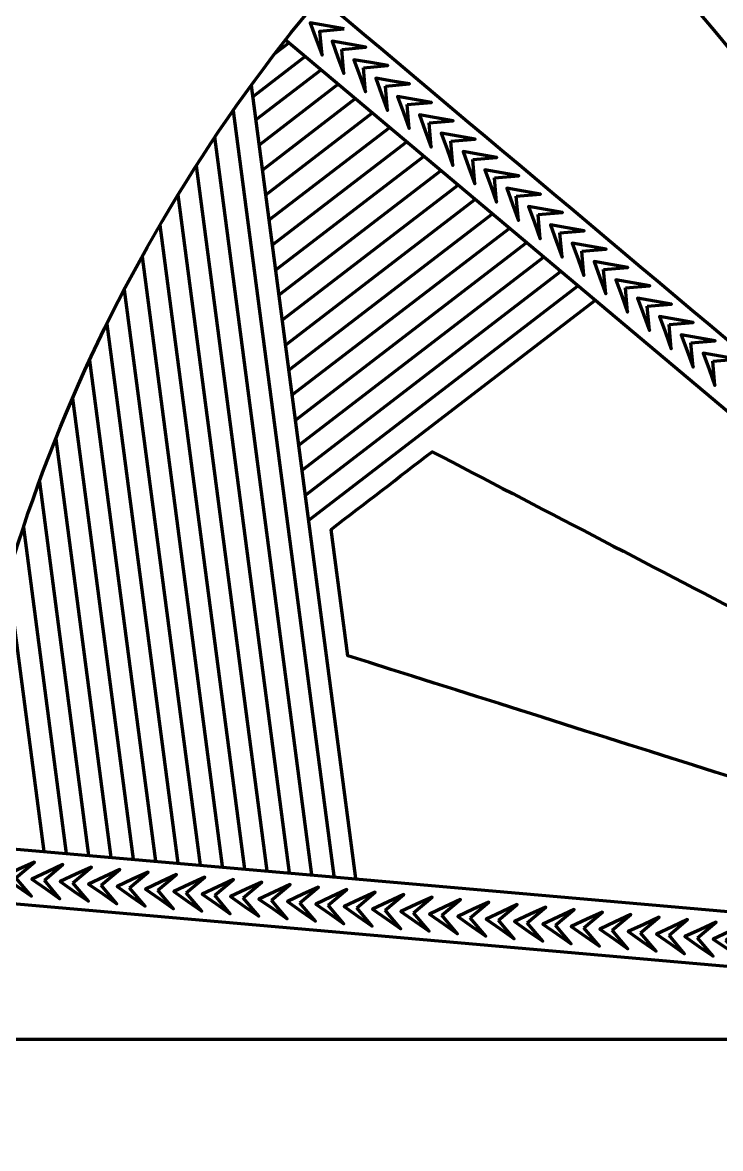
# Model space of a CAD drawing. Header units: inches. Extents: x -151 to 18, y -59 to 24.
# Drawn here: x -64.35 to -59.24, y 4.32 to 12.57 of the extents above; entities that cross this region are included whole.
import ezdxf

# ---------------------------------------------------------------- set-up
doc = ezdxf.new("R2010")
doc.units = ezdxf.units.IN
doc.header["$MEASUREMENT"] = 0
doc.layers.add('Layer 1', color=7, linetype='Continuous')

msp = doc.modelspace()

# ---------------------------------------------------------------- linework, layer by layer
at = {"layer": 'Layer 1', "color": 7, "lineweight": 70}
msp.add_open_spline([(-36.2995, 5.1163), (-36.2995, 5.1163), (-36.2995, -10.8787), (-36.2995, -10.8787), (-36.2995, -10.8787), (-41.8947, -13.1968), (-47.49, -15.5149), (-53.0853, -17.833), (-53.0853, -17.833), (-58.683, -15.5104), (-64.2807, -13.1878), (-69.8784, -10.8653), (-69.8784, -10.8653), (-69.8784, -10.8653), (-69.8784, 5.1163), (-69.8784, 5.1163), (-69.8784, 5.1163), (-69.8784, 14.3888), (-62.3615, 21.9058), (-53.0889, 21.9058), (-53.0889, 21.9058), (-43.8164, 21.9058), (-36.2995, 14.3888), (-36.2995, 5.1163)], degree=3, knots=[0, 0, 0, 0, 0.142857, 0.142857, 0.142857, 0.142857, 0.285714, 0.285714, 0.285714, 0.285714, 0.428571, 0.428571, 0.428571, 0.428571, 0.571429, 0.571429, 0.571429, 0.571429, 0.714286, 0.714286, 0.714286, 0.714286, 1, 1, 1, 1], dxfattribs=at)
at = {"layer": 'Layer 1', "color": 114, "lineweight": 70}
for points, knots in [([(-69.0705, 5.1163), (-69.0705, 13.9427), (-61.9153, 21.0979), (-53.0889, 21.0979), (-53.0889, 21.0979), (-44.2625, 21.0979), (-37.1073, 13.9427), (-37.1073, 5.1163)], [0, 0, 0, 0, 0.333333, 0.333333, 0.333333, 0.333333, 1, 1, 1, 1]), ([(-68.2801, 5.1163), (-68.2801, 13.5062), (-61.4788, 20.3075), (-53.0889, 20.3075), (-53.0889, 20.3075), (-44.699, 20.3075), (-37.8977, 13.5062), (-37.8977, 5.1163)], [0, 0, 0, 0, 0.333333, 0.333333, 0.333333, 0.333333, 1, 1, 1, 1]), ([(-38.6904, 5.1167), (-38.6904, 13.0688), (-45.1368, 19.5152), (-53.0889, 19.5152), (-53.0889, 19.5152), (-61.041, 19.5152), (-67.4874, 13.0688), (-67.4874, 5.1167), (-67.4874, 5.1167), (-67.4874, 5.1167), (-67.4874, 5.1167), (-67.4874, 5.1167), (-67.4874, 5.1167), (-67.4874, 5.1167), (-67.4873, 5.1209), (-67.4873, 5.1209), (-67.4873, 5.1209), (-67.4873, 5.1209), (-67.4873, -10.8606), (-67.4873, -10.8606), (-67.4873, -10.8606), (-67.4873, -10.8606), (-66.7092, -10.8606), (-66.7092, -10.8606), (-66.7092, -10.8606), (-66.7092, -10.8606), (-66.7087, 5.1209), (-66.7087, 5.1209)], [0, 0, 0, 0, 0.125, 0.125, 0.125, 0.125, 0.25, 0.25, 0.25, 0.25, 0.375, 0.375, 0.375, 0.375, 0.5, 0.5, 0.5, 0.5, 0.625, 0.625, 0.625, 0.625, 0.75, 0.75, 0.75, 0.75, 1, 1, 1, 1]), ([(-66.7087, 5.1167), (-66.7087, 12.653), (-60.6252, 18.7624), (-53.0889, 18.7624), (-53.0889, 18.7624), (-45.5526, 18.7624), (-39.4432, 12.653), (-39.4432, 5.1167)], [0, 0, 0, 0, 0.333333, 0.333333, 0.333333, 0.333333, 1, 1, 1, 1]), ([(-55.6546, 8.184), (-55.7443, 8.1089), (-55.8296, 8.0303), (-55.9115, 7.9473), (-55.9115, 7.9473), (-55.9934, 7.8654), (-56.072, 7.779), (-56.146, 7.6903), (-56.146, 7.6903), (-58.8513, 9.9637), (-61.5567, 12.2359), (-64.2631, 14.5092), (-64.2631, 14.5092), (-63.7907, 14.6349), (-63.3183, 14.7605), (-62.8459, 14.8862), (-62.8459, 14.8862), (-62.7192, 15.3597), (-62.5923, 15.8332), (-62.4656, 16.3056), (-62.4656, 16.3056), (-60.1956, 13.5981), (-57.9256, 10.8916), (-55.6546, 8.184)], [0, 0, 0, 0, 0.142857, 0.142857, 0.142857, 0.142857, 0.285714, 0.285714, 0.285714, 0.285714, 0.428571, 0.428571, 0.428571, 0.428571, 0.571429, 0.571429, 0.571429, 0.571429, 0.714286, 0.714286, 0.714286, 0.714286, 1, 1, 1, 1]), ([(-61.9972, 12.5224), (-61.9972, 12.5224), (-62.1747, 12.5069), (-62.1747, 12.5069), (-62.1747, 12.5069), (-62.1747, 12.5069), (-62.1591, 12.3295), (-62.1591, 12.3295), (-62.1591, 12.3295), (-62.1591, 12.3295), (-62.2022, 12.4478), (-62.2022, 12.4478), (-62.2022, 12.4478), (-62.2022, 12.4478), (-62.2453, 12.5662), (-62.2453, 12.5662), (-62.2453, 12.5662), (-62.2453, 12.5662), (-62.1213, 12.5443), (-62.1213, 12.5443), (-62.1213, 12.5443), (-62.1213, 12.5443), (-61.9972, 12.5224), (-61.9972, 12.5224)], [0, 0, 0, 0, 0.142857, 0.142857, 0.142857, 0.142857, 0.285714, 0.285714, 0.285714, 0.285714, 0.428571, 0.428571, 0.428571, 0.428571, 0.571429, 0.571429, 0.571429, 0.571429, 0.714286, 0.714286, 0.714286, 0.714286, 1, 1, 1, 1]), ([(-62.0147, 12.3725), (-62.0147, 12.3725), (-61.9991, 12.1951), (-61.9991, 12.1951), (-61.9991, 12.1951), (-61.9991, 12.1951), (-62.0422, 12.3134), (-62.0422, 12.3134), (-62.0422, 12.3134), (-62.0422, 12.3134), (-62.0853, 12.4318), (-62.0853, 12.4318), (-62.0853, 12.4318), (-62.0853, 12.4318), (-61.9613, 12.4099), (-61.9613, 12.4099), (-61.9613, 12.4099), (-61.9613, 12.4099), (-61.8372, 12.388), (-61.8372, 12.388), (-61.8372, 12.388), (-61.8372, 12.388), (-62.0147, 12.3725), (-62.0147, 12.3725)], [0, 0, 0, 0, 0.142857, 0.142857, 0.142857, 0.142857, 0.285714, 0.285714, 0.285714, 0.285714, 0.428571, 0.428571, 0.428571, 0.428571, 0.571429, 0.571429, 0.571429, 0.571429, 0.714286, 0.714286, 0.714286, 0.714286, 1, 1, 1, 1]), ([(-61.8547, 12.2381), (-61.8547, 12.2381), (-61.8392, 12.0607), (-61.8392, 12.0607), (-61.8392, 12.0607), (-61.8392, 12.0607), (-61.8822, 12.179), (-61.8822, 12.179), (-61.8822, 12.179), (-61.8822, 12.179), (-61.9253, 12.2974), (-61.9253, 12.2974), (-61.9253, 12.2974), (-61.9253, 12.2974), (-61.8013, 12.2755), (-61.8013, 12.2755), (-61.8013, 12.2755), (-61.8013, 12.2755), (-61.6772, 12.2536), (-61.6772, 12.2536), (-61.6772, 12.2536), (-61.6772, 12.2536), (-61.8547, 12.2381), (-61.8547, 12.2381)], [0, 0, 0, 0, 0.142857, 0.142857, 0.142857, 0.142857, 0.285714, 0.285714, 0.285714, 0.285714, 0.428571, 0.428571, 0.428571, 0.428571, 0.571429, 0.571429, 0.571429, 0.571429, 0.714286, 0.714286, 0.714286, 0.714286, 1, 1, 1, 1]), ([(-61.6947, 12.1037), (-61.6947, 12.1037), (-61.6791, 11.9262), (-61.6791, 11.9262), (-61.6791, 11.9262), (-61.6791, 11.9262), (-61.7222, 12.0446), (-61.7222, 12.0446), (-61.7222, 12.0446), (-61.7222, 12.0446), (-61.7653, 12.163), (-61.7653, 12.163), (-61.7653, 12.163), (-61.7653, 12.163), (-61.6413, 12.1411), (-61.6413, 12.1411), (-61.6413, 12.1411), (-61.6413, 12.1411), (-61.5172, 12.1192), (-61.5172, 12.1192), (-61.5172, 12.1192), (-61.5172, 12.1192), (-61.6947, 12.1037), (-61.6947, 12.1037)], [0, 0, 0, 0, 0.142857, 0.142857, 0.142857, 0.142857, 0.285714, 0.285714, 0.285714, 0.285714, 0.428571, 0.428571, 0.428571, 0.428571, 0.571429, 0.571429, 0.571429, 0.571429, 0.714286, 0.714286, 0.714286, 0.714286, 1, 1, 1, 1]), ([(-61.5347, 11.9693), (-61.5347, 11.9693), (-61.5192, 11.7919), (-61.5192, 11.7919), (-61.5192, 11.7919), (-61.5192, 11.7919), (-61.5622, 11.9102), (-61.5622, 11.9102), (-61.5622, 11.9102), (-61.5622, 11.9102), (-61.6053, 12.0286), (-61.6053, 12.0286), (-61.6053, 12.0286), (-61.6053, 12.0286), (-61.4813, 12.0067), (-61.4813, 12.0067), (-61.4813, 12.0067), (-61.4813, 12.0067), (-61.3572, 11.9848), (-61.3572, 11.9848), (-61.3572, 11.9848), (-61.3572, 11.9848), (-61.5347, 11.9693), (-61.5347, 11.9693)], [0, 0, 0, 0, 0.142857, 0.142857, 0.142857, 0.142857, 0.285714, 0.285714, 0.285714, 0.285714, 0.428571, 0.428571, 0.428571, 0.428571, 0.571429, 0.571429, 0.571429, 0.571429, 0.714286, 0.714286, 0.714286, 0.714286, 1, 1, 1, 1]), ([(-61.3747, 11.8349), (-61.3747, 11.8349), (-61.3591, 11.6574), (-61.3591, 11.6574), (-61.3591, 11.6574), (-61.3591, 11.6574), (-61.4022, 11.7758), (-61.4022, 11.7758), (-61.4022, 11.7758), (-61.4022, 11.7758), (-61.4453, 11.8942), (-61.4453, 11.8942), (-61.4453, 11.8942), (-61.4453, 11.8942), (-61.3213, 11.8723), (-61.3213, 11.8723), (-61.3213, 11.8723), (-61.3213, 11.8723), (-61.1972, 11.8504), (-61.1972, 11.8504), (-61.1972, 11.8504), (-61.1972, 11.8504), (-61.3747, 11.8349), (-61.3747, 11.8349)], [0, 0, 0, 0, 0.142857, 0.142857, 0.142857, 0.142857, 0.285714, 0.285714, 0.285714, 0.285714, 0.428571, 0.428571, 0.428571, 0.428571, 0.571429, 0.571429, 0.571429, 0.571429, 0.714286, 0.714286, 0.714286, 0.714286, 1, 1, 1, 1]), ([(-61.2147, 11.7005), (-61.2147, 11.7005), (-61.1991, 11.5231), (-61.1991, 11.5231), (-61.1991, 11.5231), (-61.1991, 11.5231), (-61.2422, 11.6414), (-61.2422, 11.6414), (-61.2422, 11.6414), (-61.2422, 11.6414), (-61.2853, 11.7598), (-61.2853, 11.7598), (-61.2853, 11.7598), (-61.2853, 11.7598), (-61.1613, 11.7379), (-61.1613, 11.7379), (-61.1613, 11.7379), (-61.1613, 11.7379), (-61.0372, 11.716), (-61.0372, 11.716), (-61.0372, 11.716), (-61.0372, 11.716), (-61.2147, 11.7005), (-61.2147, 11.7005)], [0, 0, 0, 0, 0.142857, 0.142857, 0.142857, 0.142857, 0.285714, 0.285714, 0.285714, 0.285714, 0.428571, 0.428571, 0.428571, 0.428571, 0.571429, 0.571429, 0.571429, 0.571429, 0.714286, 0.714286, 0.714286, 0.714286, 1, 1, 1, 1]), ([(-61.0547, 11.5661), (-61.0547, 11.5661), (-61.0391, 11.3887), (-61.0391, 11.3887), (-61.0391, 11.3887), (-61.0391, 11.3887), (-61.0822, 11.507), (-61.0822, 11.507), (-61.0822, 11.507), (-61.0822, 11.507), (-61.1253, 11.6254), (-61.1253, 11.6254), (-61.1253, 11.6254), (-61.1253, 11.6254), (-61.0013, 11.6035), (-61.0013, 11.6035), (-61.0013, 11.6035), (-61.0013, 11.6035), (-60.8772, 11.5816), (-60.8772, 11.5816), (-60.8772, 11.5816), (-60.8772, 11.5816), (-61.0547, 11.5661), (-61.0547, 11.5661)], [0, 0, 0, 0, 0.142857, 0.142857, 0.142857, 0.142857, 0.285714, 0.285714, 0.285714, 0.285714, 0.428571, 0.428571, 0.428571, 0.428571, 0.571429, 0.571429, 0.571429, 0.571429, 0.714286, 0.714286, 0.714286, 0.714286, 1, 1, 1, 1]), ([(-60.8947, 11.4317), (-60.8947, 11.4317), (-60.8791, 11.2543), (-60.8791, 11.2543), (-60.8791, 11.2543), (-60.8791, 11.2543), (-60.9222, 11.3726), (-60.9222, 11.3726), (-60.9222, 11.3726), (-60.9222, 11.3726), (-60.9653, 11.4909), (-60.9653, 11.4909), (-60.9653, 11.4909), (-60.9653, 11.4909), (-60.8413, 11.4691), (-60.8413, 11.4691), (-60.8413, 11.4691), (-60.8413, 11.4691), (-60.7172, 11.4472), (-60.7172, 11.4472), (-60.7172, 11.4472), (-60.7172, 11.4472), (-60.8947, 11.4317), (-60.8947, 11.4317)], [0, 0, 0, 0, 0.142857, 0.142857, 0.142857, 0.142857, 0.285714, 0.285714, 0.285714, 0.285714, 0.428571, 0.428571, 0.428571, 0.428571, 0.571429, 0.571429, 0.571429, 0.571429, 0.714286, 0.714286, 0.714286, 0.714286, 1, 1, 1, 1]), ([(-60.7347, 11.2973), (-60.7347, 11.2973), (-60.7191, 11.1199), (-60.7191, 11.1199), (-60.7191, 11.1199), (-60.7191, 11.1199), (-60.7622, 11.2382), (-60.7622, 11.2382), (-60.7622, 11.2382), (-60.7622, 11.2382), (-60.8053, 11.3566), (-60.8053, 11.3566), (-60.8053, 11.3566), (-60.8053, 11.3566), (-60.6813, 11.3347), (-60.6813, 11.3347), (-60.6813, 11.3347), (-60.6813, 11.3347), (-60.5572, 11.3128), (-60.5572, 11.3128), (-60.5572, 11.3128), (-60.5572, 11.3128), (-60.7347, 11.2973), (-60.7347, 11.2973)], [0, 0, 0, 0, 0.142857, 0.142857, 0.142857, 0.142857, 0.285714, 0.285714, 0.285714, 0.285714, 0.428571, 0.428571, 0.428571, 0.428571, 0.571429, 0.571429, 0.571429, 0.571429, 0.714286, 0.714286, 0.714286, 0.714286, 1, 1, 1, 1]), ([(-60.5747, 11.1629), (-60.5747, 11.1629), (-60.5591, 10.9854), (-60.5591, 10.9854), (-60.5591, 10.9854), (-60.5591, 10.9854), (-60.6022, 11.1038), (-60.6022, 11.1038), (-60.6022, 11.1038), (-60.6022, 11.1038), (-60.6453, 11.2221), (-60.6453, 11.2221), (-60.6453, 11.2221), (-60.6453, 11.2221), (-60.5213, 11.2003), (-60.5213, 11.2003), (-60.5213, 11.2003), (-60.5213, 11.2003), (-60.3972, 11.1784), (-60.3972, 11.1784), (-60.3972, 11.1784), (-60.3972, 11.1784), (-60.5747, 11.1629), (-60.5747, 11.1629)], [0, 0, 0, 0, 0.142857, 0.142857, 0.142857, 0.142857, 0.285714, 0.285714, 0.285714, 0.285714, 0.428571, 0.428571, 0.428571, 0.428571, 0.571429, 0.571429, 0.571429, 0.571429, 0.714286, 0.714286, 0.714286, 0.714286, 1, 1, 1, 1]), ([(-60.4147, 11.0285), (-60.4147, 11.0285), (-60.3991, 10.8511), (-60.3991, 10.8511), (-60.3991, 10.8511), (-60.3991, 10.8511), (-60.4422, 10.9694), (-60.4422, 10.9694), (-60.4422, 10.9694), (-60.4422, 10.9694), (-60.4853, 11.0878), (-60.4853, 11.0878), (-60.4853, 11.0878), (-60.4853, 11.0878), (-60.3613, 11.0659), (-60.3613, 11.0659), (-60.3613, 11.0659), (-60.3613, 11.0659), (-60.2372, 11.044), (-60.2372, 11.044), (-60.2372, 11.044), (-60.2372, 11.044), (-60.4147, 11.0285), (-60.4147, 11.0285)], [0, 0, 0, 0, 0.142857, 0.142857, 0.142857, 0.142857, 0.285714, 0.285714, 0.285714, 0.285714, 0.428571, 0.428571, 0.428571, 0.428571, 0.571429, 0.571429, 0.571429, 0.571429, 0.714286, 0.714286, 0.714286, 0.714286, 1, 1, 1, 1]), ([(-60.2547, 10.8941), (-60.2547, 10.8941), (-60.2392, 10.7166), (-60.2392, 10.7166), (-60.2392, 10.7166), (-60.2392, 10.7166), (-60.2822, 10.835), (-60.2822, 10.835), (-60.2822, 10.835), (-60.2822, 10.835), (-60.3253, 10.9533), (-60.3253, 10.9533), (-60.3253, 10.9533), (-60.3253, 10.9533), (-60.2013, 10.9315), (-60.2013, 10.9315), (-60.2013, 10.9315), (-60.2013, 10.9315), (-60.0773, 10.9096), (-60.0773, 10.9096), (-60.0773, 10.9096), (-60.0773, 10.9096), (-60.2547, 10.8941), (-60.2547, 10.8941)], [0, 0, 0, 0, 0.142857, 0.142857, 0.142857, 0.142857, 0.285714, 0.285714, 0.285714, 0.285714, 0.428571, 0.428571, 0.428571, 0.428571, 0.571429, 0.571429, 0.571429, 0.571429, 0.714286, 0.714286, 0.714286, 0.714286, 1, 1, 1, 1]), ([(-60.0947, 10.7597), (-60.0947, 10.7597), (-60.0792, 10.5823), (-60.0792, 10.5823), (-60.0792, 10.5823), (-60.0792, 10.5823), (-60.1222, 10.7006), (-60.1222, 10.7006), (-60.1222, 10.7006), (-60.1222, 10.7006), (-60.1653, 10.819), (-60.1653, 10.819), (-60.1653, 10.819), (-60.1653, 10.819), (-60.0413, 10.7971), (-60.0413, 10.7971), (-60.0413, 10.7971), (-60.0413, 10.7971), (-59.9172, 10.7752), (-59.9172, 10.7752), (-59.9172, 10.7752), (-59.9172, 10.7752), (-60.0947, 10.7597), (-60.0947, 10.7597)], [0, 0, 0, 0, 0.142857, 0.142857, 0.142857, 0.142857, 0.285714, 0.285714, 0.285714, 0.285714, 0.428571, 0.428571, 0.428571, 0.428571, 0.571429, 0.571429, 0.571429, 0.571429, 0.714286, 0.714286, 0.714286, 0.714286, 1, 1, 1, 1]), ([(-59.9347, 10.6253), (-59.9347, 10.6253), (-59.9191, 10.4478), (-59.9191, 10.4478), (-59.9191, 10.4478), (-59.9191, 10.4478), (-59.9622, 10.5662), (-59.9622, 10.5662), (-59.9622, 10.5662), (-59.9622, 10.5662), (-60.0053, 10.6845), (-60.0053, 10.6845), (-60.0053, 10.6845), (-60.0053, 10.6845), (-59.8813, 10.6627), (-59.8813, 10.6627), (-59.8813, 10.6627), (-59.8813, 10.6627), (-59.7572, 10.6408), (-59.7572, 10.6408), (-59.7572, 10.6408), (-59.7572, 10.6408), (-59.9347, 10.6253), (-59.9347, 10.6253)], [0, 0, 0, 0, 0.142857, 0.142857, 0.142857, 0.142857, 0.285714, 0.285714, 0.285714, 0.285714, 0.428571, 0.428571, 0.428571, 0.428571, 0.571429, 0.571429, 0.571429, 0.571429, 0.714286, 0.714286, 0.714286, 0.714286, 1, 1, 1, 1]), ([(-59.7747, 10.4909), (-59.7747, 10.4909), (-59.7591, 10.3135), (-59.7591, 10.3135), (-59.7591, 10.3135), (-59.7591, 10.3135), (-59.8022, 10.4318), (-59.8022, 10.4318), (-59.8022, 10.4318), (-59.8022, 10.4318), (-59.8453, 10.5501), (-59.8453, 10.5501), (-59.8453, 10.5501), (-59.8453, 10.5501), (-59.7213, 10.5283), (-59.7213, 10.5283), (-59.7213, 10.5283), (-59.7213, 10.5283), (-59.5973, 10.5064), (-59.5973, 10.5064), (-59.5973, 10.5064), (-59.5973, 10.5064), (-59.7747, 10.4909), (-59.7747, 10.4909)], [0, 0, 0, 0, 0.142857, 0.142857, 0.142857, 0.142857, 0.285714, 0.285714, 0.285714, 0.285714, 0.428571, 0.428571, 0.428571, 0.428571, 0.571429, 0.571429, 0.571429, 0.571429, 0.714286, 0.714286, 0.714286, 0.714286, 1, 1, 1, 1]), ([(-59.6147, 10.3565), (-59.6147, 10.3565), (-59.5992, 10.179), (-59.5992, 10.179), (-59.5992, 10.179), (-59.5992, 10.179), (-59.6422, 10.2974), (-59.6422, 10.2974), (-59.6422, 10.2974), (-59.6422, 10.2974), (-59.6853, 10.4157), (-59.6853, 10.4157), (-59.6853, 10.4157), (-59.6853, 10.4157), (-59.5613, 10.3939), (-59.5613, 10.3939), (-59.5613, 10.3939), (-59.5613, 10.3939), (-59.4372, 10.372), (-59.4372, 10.372), (-59.4372, 10.372), (-59.4372, 10.372), (-59.6147, 10.3565), (-59.6147, 10.3565)], [0, 0, 0, 0, 0.142857, 0.142857, 0.142857, 0.142857, 0.285714, 0.285714, 0.285714, 0.285714, 0.428571, 0.428571, 0.428571, 0.428571, 0.571429, 0.571429, 0.571429, 0.571429, 0.714286, 0.714286, 0.714286, 0.714286, 1, 1, 1, 1]), ([(-59.4547, 10.2221), (-59.4547, 10.2221), (-59.4391, 10.0447), (-59.4391, 10.0447), (-59.4391, 10.0447), (-59.4391, 10.0447), (-59.4822, 10.163), (-59.4822, 10.163), (-59.4822, 10.163), (-59.4822, 10.163), (-59.5253, 10.2813), (-59.5253, 10.2813), (-59.5253, 10.2813), (-59.5253, 10.2813), (-59.4013, 10.2595), (-59.4013, 10.2595), (-59.4013, 10.2595), (-59.4013, 10.2595), (-59.2772, 10.2376), (-59.2772, 10.2376), (-59.2772, 10.2376), (-59.2772, 10.2376), (-59.4547, 10.2221), (-59.4547, 10.2221)], [0, 0, 0, 0, 0.142857, 0.142857, 0.142857, 0.142857, 0.285714, 0.285714, 0.285714, 0.285714, 0.428571, 0.428571, 0.428571, 0.428571, 0.571429, 0.571429, 0.571429, 0.571429, 0.714286, 0.714286, 0.714286, 0.714286, 1, 1, 1, 1]), ([(-59.2947, 10.0877), (-59.2947, 10.0877), (-59.2792, 9.9102), (-59.2792, 9.9102), (-59.2792, 9.9102), (-59.2792, 9.9102), (-59.3222, 10.0286), (-59.3222, 10.0286), (-59.3222, 10.0286), (-59.3222, 10.0286), (-59.3653, 10.1469), (-59.3653, 10.1469), (-59.3653, 10.1469), (-59.3653, 10.1469), (-59.2413, 10.1251), (-59.2413, 10.1251), (-59.2413, 10.1251), (-59.2413, 10.1251), (-59.1172, 10.1032), (-59.1172, 10.1032), (-59.1172, 10.1032), (-59.1172, 10.1032), (-59.2947, 10.0877), (-59.2947, 10.0877)], [0, 0, 0, 0, 0.142857, 0.142857, 0.142857, 0.142857, 0.285714, 0.285714, 0.285714, 0.285714, 0.428571, 0.428571, 0.428571, 0.428571, 0.571429, 0.571429, 0.571429, 0.571429, 0.714286, 0.714286, 0.714286, 0.714286, 1, 1, 1, 1]), ([(-56.9001, 6.3248), (-58.5899, 6.86), (-60.2798, 7.3952), (-61.9707, 7.9304), (-61.9707, 7.9304), (-61.9707, 7.9304), (-62.0919, 8.8562), (-62.0919, 8.8562), (-62.0919, 8.8562), (-61.845, 9.0458), (-61.5982, 9.2354), (-61.3513, 9.425), (-61.3513, 9.425), (-59.7782, 8.606), (-58.205, 7.7857), (-56.633, 6.9666)], [0, 0, 0, 0, 0.2, 0.2, 0.2, 0.2, 0.4, 0.4, 0.4, 0.4, 0.6, 0.6, 0.6, 0.6, 1, 1, 1, 1]), ([(-57.0728, 5.4666), (-57.0728, 5.4666), (-67.6298, 6.3935), (-67.6298, 6.3935), (-67.6298, 6.3935), (-67.3849, 5.9693), (-67.1399, 5.545), (-66.895, 5.1208), (-66.895, 5.1208), (-63.6262, 5.1205), (-60.3574, 5.1202), (-57.0886, 5.12)], [0, 0, 0, 0, 0.25, 0.25, 0.25, 0.25, 0.5, 0.5, 0.5, 0.5, 1, 1, 1, 1]), ([(-64.4029, 6.304), (-64.4029, 6.304), (-64.2884, 6.1676), (-64.2884, 6.1676), (-64.2884, 6.1676), (-64.2884, 6.1676), (-64.3915, 6.2398), (-64.3915, 6.2398), (-64.3915, 6.2398), (-64.3915, 6.2398), (-64.4947, 6.312), (-64.4947, 6.312), (-64.4947, 6.312), (-64.4947, 6.312), (-64.3806, 6.3653), (-64.3806, 6.3653), (-64.3806, 6.3653), (-64.3806, 6.3653), (-64.2664, 6.4185), (-64.2664, 6.4185), (-64.2664, 6.4185), (-64.2664, 6.4185), (-64.4029, 6.304), (-64.4029, 6.304)], [0, 0, 0, 0, 0.142857, 0.142857, 0.142857, 0.142857, 0.285714, 0.285714, 0.285714, 0.285714, 0.428571, 0.428571, 0.428571, 0.428571, 0.571429, 0.571429, 0.571429, 0.571429, 0.714286, 0.714286, 0.714286, 0.714286, 1, 1, 1, 1]), ([(-64.1947, 6.2857), (-64.1947, 6.2857), (-64.0802, 6.1492), (-64.0802, 6.1492), (-64.0802, 6.1492), (-64.0802, 6.1492), (-64.1834, 6.2215), (-64.1834, 6.2215), (-64.1834, 6.2215), (-64.1834, 6.2215), (-64.2866, 6.2937), (-64.2866, 6.2937), (-64.2866, 6.2937), (-64.2866, 6.2937), (-64.1724, 6.3469), (-64.1724, 6.3469), (-64.1724, 6.3469), (-64.1724, 6.3469), (-64.0583, 6.4002), (-64.0583, 6.4002), (-64.0583, 6.4002), (-64.0583, 6.4002), (-64.1947, 6.2857), (-64.1947, 6.2857)], [0, 0, 0, 0, 0.142857, 0.142857, 0.142857, 0.142857, 0.285714, 0.285714, 0.285714, 0.285714, 0.428571, 0.428571, 0.428571, 0.428571, 0.571429, 0.571429, 0.571429, 0.571429, 0.714286, 0.714286, 0.714286, 0.714286, 1, 1, 1, 1]), ([(-63.9866, 6.2674), (-63.9866, 6.2674), (-63.8721, 6.1309), (-63.8721, 6.1309), (-63.8721, 6.1309), (-63.8721, 6.1309), (-63.9753, 6.2032), (-63.9753, 6.2032), (-63.9753, 6.2032), (-63.9753, 6.2032), (-64.0784, 6.2754), (-64.0784, 6.2754), (-64.0784, 6.2754), (-64.0784, 6.2754), (-63.9643, 6.3286), (-63.9643, 6.3286), (-63.9643, 6.3286), (-63.9643, 6.3286), (-63.8501, 6.3819), (-63.8501, 6.3819), (-63.8501, 6.3819), (-63.8501, 6.3819), (-63.9866, 6.2674), (-63.9866, 6.2674)], [0, 0, 0, 0, 0.142857, 0.142857, 0.142857, 0.142857, 0.285714, 0.285714, 0.285714, 0.285714, 0.428571, 0.428571, 0.428571, 0.428571, 0.571429, 0.571429, 0.571429, 0.571429, 0.714286, 0.714286, 0.714286, 0.714286, 1, 1, 1, 1]), ([(-63.7784, 6.249), (-63.7784, 6.249), (-63.6639, 6.1126), (-63.6639, 6.1126), (-63.6639, 6.1126), (-63.6639, 6.1126), (-63.7671, 6.1848), (-63.7671, 6.1848), (-63.7671, 6.1848), (-63.7671, 6.1848), (-63.8703, 6.2571), (-63.8703, 6.2571), (-63.8703, 6.2571), (-63.8703, 6.2571), (-63.7561, 6.3103), (-63.7561, 6.3103), (-63.7561, 6.3103), (-63.7561, 6.3103), (-63.642, 6.3635), (-63.642, 6.3635), (-63.642, 6.3635), (-63.642, 6.3635), (-63.7784, 6.249), (-63.7784, 6.249)], [0, 0, 0, 0, 0.142857, 0.142857, 0.142857, 0.142857, 0.285714, 0.285714, 0.285714, 0.285714, 0.428571, 0.428571, 0.428571, 0.428571, 0.571429, 0.571429, 0.571429, 0.571429, 0.714286, 0.714286, 0.714286, 0.714286, 1, 1, 1, 1]), ([(-63.5702, 6.2307), (-63.5702, 6.2307), (-63.4558, 6.0943), (-63.4558, 6.0943), (-63.4558, 6.0943), (-63.4558, 6.0943), (-63.5589, 6.1665), (-63.5589, 6.1665), (-63.5589, 6.1665), (-63.5589, 6.1665), (-63.6621, 6.2388), (-63.6621, 6.2388), (-63.6621, 6.2388), (-63.6621, 6.2388), (-63.548, 6.292), (-63.548, 6.292), (-63.548, 6.292), (-63.548, 6.292), (-63.4338, 6.3452), (-63.4338, 6.3452), (-63.4338, 6.3452), (-63.4338, 6.3452), (-63.5702, 6.2307), (-63.5702, 6.2307)], [0, 0, 0, 0, 0.142857, 0.142857, 0.142857, 0.142857, 0.285714, 0.285714, 0.285714, 0.285714, 0.428571, 0.428571, 0.428571, 0.428571, 0.571429, 0.571429, 0.571429, 0.571429, 0.714286, 0.714286, 0.714286, 0.714286, 1, 1, 1, 1]), ([(-63.3621, 6.2124), (-63.3621, 6.2124), (-63.2476, 6.0759), (-63.2476, 6.0759), (-63.2476, 6.0759), (-63.2476, 6.0759), (-63.3508, 6.1482), (-63.3508, 6.1482), (-63.3508, 6.1482), (-63.3508, 6.1482), (-63.4539, 6.2204), (-63.4539, 6.2204), (-63.4539, 6.2204), (-63.4539, 6.2204), (-63.3398, 6.2737), (-63.3398, 6.2737), (-63.3398, 6.2737), (-63.3398, 6.2737), (-63.2256, 6.3269), (-63.2256, 6.3269), (-63.2256, 6.3269), (-63.2256, 6.3269), (-63.3621, 6.2124), (-63.3621, 6.2124)], [0, 0, 0, 0, 0.142857, 0.142857, 0.142857, 0.142857, 0.285714, 0.285714, 0.285714, 0.285714, 0.428571, 0.428571, 0.428571, 0.428571, 0.571429, 0.571429, 0.571429, 0.571429, 0.714286, 0.714286, 0.714286, 0.714286, 1, 1, 1, 1]), ([(-63.1539, 6.1941), (-63.1539, 6.1941), (-63.0395, 6.0576), (-63.0395, 6.0576), (-63.0395, 6.0576), (-63.0395, 6.0576), (-63.1426, 6.1299), (-63.1426, 6.1299), (-63.1426, 6.1299), (-63.1426, 6.1299), (-63.2458, 6.2021), (-63.2458, 6.2021), (-63.2458, 6.2021), (-63.2458, 6.2021), (-63.1316, 6.2553), (-63.1316, 6.2553), (-63.1316, 6.2553), (-63.1316, 6.2553), (-63.0175, 6.3086), (-63.0175, 6.3086), (-63.0175, 6.3086), (-63.0175, 6.3086), (-63.1539, 6.1941), (-63.1539, 6.1941)], [0, 0, 0, 0, 0.142857, 0.142857, 0.142857, 0.142857, 0.285714, 0.285714, 0.285714, 0.285714, 0.428571, 0.428571, 0.428571, 0.428571, 0.571429, 0.571429, 0.571429, 0.571429, 0.714286, 0.714286, 0.714286, 0.714286, 1, 1, 1, 1]), ([(-62.9458, 6.1758), (-62.9458, 6.1758), (-62.8313, 6.0393), (-62.8313, 6.0393), (-62.8313, 6.0393), (-62.8313, 6.0393), (-62.9345, 6.1115), (-62.9345, 6.1115), (-62.9345, 6.1115), (-62.9345, 6.1115), (-63.0376, 6.1838), (-63.0376, 6.1838), (-63.0376, 6.1838), (-63.0376, 6.1838), (-62.9235, 6.237), (-62.9235, 6.237), (-62.9235, 6.237), (-62.9235, 6.237), (-62.8093, 6.2902), (-62.8093, 6.2902), (-62.8093, 6.2902), (-62.8093, 6.2902), (-62.9458, 6.1758), (-62.9458, 6.1758)], [0, 0, 0, 0, 0.142857, 0.142857, 0.142857, 0.142857, 0.285714, 0.285714, 0.285714, 0.285714, 0.428571, 0.428571, 0.428571, 0.428571, 0.571429, 0.571429, 0.571429, 0.571429, 0.714286, 0.714286, 0.714286, 0.714286, 1, 1, 1, 1]), ([(-62.7376, 6.1574), (-62.7376, 6.1574), (-62.6231, 6.021), (-62.6231, 6.021), (-62.6231, 6.021), (-62.6231, 6.021), (-62.7263, 6.0932), (-62.7263, 6.0932), (-62.7263, 6.0932), (-62.7263, 6.0932), (-62.8295, 6.1654), (-62.8295, 6.1654), (-62.8295, 6.1654), (-62.8295, 6.1654), (-62.7153, 6.2187), (-62.7153, 6.2187), (-62.7153, 6.2187), (-62.7153, 6.2187), (-62.6012, 6.2719), (-62.6012, 6.2719), (-62.6012, 6.2719), (-62.6012, 6.2719), (-62.7376, 6.1574), (-62.7376, 6.1574)], [0, 0, 0, 0, 0.142857, 0.142857, 0.142857, 0.142857, 0.285714, 0.285714, 0.285714, 0.285714, 0.428571, 0.428571, 0.428571, 0.428571, 0.571429, 0.571429, 0.571429, 0.571429, 0.714286, 0.714286, 0.714286, 0.714286, 1, 1, 1, 1]), ([(-62.5295, 6.1391), (-62.5295, 6.1391), (-62.415, 6.0027), (-62.415, 6.0027), (-62.415, 6.0027), (-62.415, 6.0027), (-62.5182, 6.0749), (-62.5182, 6.0749), (-62.5182, 6.0749), (-62.5182, 6.0749), (-62.6213, 6.1471), (-62.6213, 6.1471), (-62.6213, 6.1471), (-62.6213, 6.1471), (-62.5072, 6.2004), (-62.5072, 6.2004), (-62.5072, 6.2004), (-62.5072, 6.2004), (-62.393, 6.2536), (-62.393, 6.2536), (-62.393, 6.2536), (-62.393, 6.2536), (-62.5295, 6.1391), (-62.5295, 6.1391)], [0, 0, 0, 0, 0.142857, 0.142857, 0.142857, 0.142857, 0.285714, 0.285714, 0.285714, 0.285714, 0.428571, 0.428571, 0.428571, 0.428571, 0.571429, 0.571429, 0.571429, 0.571429, 0.714286, 0.714286, 0.714286, 0.714286, 1, 1, 1, 1]), ([(-62.3213, 6.1208), (-62.3213, 6.1208), (-62.2068, 5.9843), (-62.2068, 5.9843), (-62.2068, 5.9843), (-62.2068, 5.9843), (-62.31, 6.0566), (-62.31, 6.0566), (-62.31, 6.0566), (-62.31, 6.0566), (-62.4132, 6.1288), (-62.4132, 6.1288), (-62.4132, 6.1288), (-62.4132, 6.1288), (-62.299, 6.182), (-62.299, 6.182), (-62.299, 6.182), (-62.299, 6.182), (-62.1849, 6.2353), (-62.1849, 6.2353), (-62.1849, 6.2353), (-62.1849, 6.2353), (-62.3213, 6.1208), (-62.3213, 6.1208)], [0, 0, 0, 0, 0.142857, 0.142857, 0.142857, 0.142857, 0.285714, 0.285714, 0.285714, 0.285714, 0.428571, 0.428571, 0.428571, 0.428571, 0.571429, 0.571429, 0.571429, 0.571429, 0.714286, 0.714286, 0.714286, 0.714286, 1, 1, 1, 1]), ([(-62.1132, 6.1024), (-62.1132, 6.1024), (-61.9987, 5.966), (-61.9987, 5.966), (-61.9987, 5.966), (-61.9987, 5.966), (-62.1019, 6.0383), (-62.1019, 6.0383), (-62.1019, 6.0383), (-62.1019, 6.0383), (-62.205, 6.1105), (-62.205, 6.1105), (-62.205, 6.1105), (-62.205, 6.1105), (-62.0909, 6.1637), (-62.0909, 6.1637), (-62.0909, 6.1637), (-62.0909, 6.1637), (-61.9767, 6.2169), (-61.9767, 6.2169), (-61.9767, 6.2169), (-61.9767, 6.2169), (-62.1132, 6.1024), (-62.1132, 6.1024)], [0, 0, 0, 0, 0.142857, 0.142857, 0.142857, 0.142857, 0.285714, 0.285714, 0.285714, 0.285714, 0.428571, 0.428571, 0.428571, 0.428571, 0.571429, 0.571429, 0.571429, 0.571429, 0.714286, 0.714286, 0.714286, 0.714286, 1, 1, 1, 1]), ([(-61.905, 6.0841), (-61.905, 6.0841), (-61.7905, 5.9477), (-61.7905, 5.9477), (-61.7905, 5.9477), (-61.7905, 5.9477), (-61.8937, 6.0199), (-61.8937, 6.0199), (-61.8937, 6.0199), (-61.8937, 6.0199), (-61.9969, 6.0922), (-61.9969, 6.0922), (-61.9969, 6.0922), (-61.9969, 6.0922), (-61.8827, 6.1454), (-61.8827, 6.1454), (-61.8827, 6.1454), (-61.8827, 6.1454), (-61.7686, 6.1986), (-61.7686, 6.1986), (-61.7686, 6.1986), (-61.7686, 6.1986), (-61.905, 6.0841), (-61.905, 6.0841)], [0, 0, 0, 0, 0.142857, 0.142857, 0.142857, 0.142857, 0.285714, 0.285714, 0.285714, 0.285714, 0.428571, 0.428571, 0.428571, 0.428571, 0.571429, 0.571429, 0.571429, 0.571429, 0.714286, 0.714286, 0.714286, 0.714286, 1, 1, 1, 1]), ([(-61.6969, 6.0658), (-61.6969, 6.0658), (-61.5824, 5.9294), (-61.5824, 5.9294), (-61.5824, 5.9294), (-61.5824, 5.9294), (-61.6855, 6.0016), (-61.6855, 6.0016), (-61.6855, 6.0016), (-61.6855, 6.0016), (-61.7887, 6.0738), (-61.7887, 6.0738), (-61.7887, 6.0738), (-61.7887, 6.0738), (-61.6746, 6.1271), (-61.6746, 6.1271), (-61.6746, 6.1271), (-61.6746, 6.1271), (-61.5604, 6.1803), (-61.5604, 6.1803), (-61.5604, 6.1803), (-61.5604, 6.1803), (-61.6969, 6.0658), (-61.6969, 6.0658)], [0, 0, 0, 0, 0.142857, 0.142857, 0.142857, 0.142857, 0.285714, 0.285714, 0.285714, 0.285714, 0.428571, 0.428571, 0.428571, 0.428571, 0.571429, 0.571429, 0.571429, 0.571429, 0.714286, 0.714286, 0.714286, 0.714286, 1, 1, 1, 1]), ([(-61.4887, 6.0475), (-61.4887, 6.0475), (-61.3742, 5.911), (-61.3742, 5.911), (-61.3742, 5.911), (-61.3742, 5.911), (-61.4774, 5.9833), (-61.4774, 5.9833), (-61.4774, 5.9833), (-61.4774, 5.9833), (-61.5806, 6.0555), (-61.5806, 6.0555), (-61.5806, 6.0555), (-61.5806, 6.0555), (-61.4664, 6.1087), (-61.4664, 6.1087), (-61.4664, 6.1087), (-61.4664, 6.1087), (-61.3523, 6.1619), (-61.3523, 6.1619), (-61.3523, 6.1619), (-61.3523, 6.1619), (-61.4887, 6.0475), (-61.4887, 6.0475)], [0, 0, 0, 0, 0.142857, 0.142857, 0.142857, 0.142857, 0.285714, 0.285714, 0.285714, 0.285714, 0.428571, 0.428571, 0.428571, 0.428571, 0.571429, 0.571429, 0.571429, 0.571429, 0.714286, 0.714286, 0.714286, 0.714286, 1, 1, 1, 1]), ([(-61.2806, 6.0292), (-61.2806, 6.0292), (-61.1661, 5.8927), (-61.1661, 5.8927), (-61.1661, 5.8927), (-61.1661, 5.8927), (-61.2692, 5.9649), (-61.2692, 5.9649), (-61.2692, 5.9649), (-61.2692, 5.9649), (-61.3724, 6.0372), (-61.3724, 6.0372), (-61.3724, 6.0372), (-61.3724, 6.0372), (-61.2583, 6.0904), (-61.2583, 6.0904), (-61.2583, 6.0904), (-61.2583, 6.0904), (-61.1441, 6.1436), (-61.1441, 6.1436), (-61.1441, 6.1436), (-61.1441, 6.1436), (-61.2806, 6.0292), (-61.2806, 6.0292)], [0, 0, 0, 0, 0.142857, 0.142857, 0.142857, 0.142857, 0.285714, 0.285714, 0.285714, 0.285714, 0.428571, 0.428571, 0.428571, 0.428571, 0.571429, 0.571429, 0.571429, 0.571429, 0.714286, 0.714286, 0.714286, 0.714286, 1, 1, 1, 1]), ([(-61.0724, 6.0108), (-61.0724, 6.0108), (-60.9579, 5.8744), (-60.9579, 5.8744), (-60.9579, 5.8744), (-60.9579, 5.8744), (-61.0611, 5.9466), (-61.0611, 5.9466), (-61.0611, 5.9466), (-61.0611, 5.9466), (-61.1643, 6.0189), (-61.1643, 6.0189), (-61.1643, 6.0189), (-61.1643, 6.0189), (-61.0501, 6.0721), (-61.0501, 6.0721), (-61.0501, 6.0721), (-61.0501, 6.0721), (-60.936, 6.1253), (-60.936, 6.1253), (-60.936, 6.1253), (-60.936, 6.1253), (-61.0724, 6.0108), (-61.0724, 6.0108)], [0, 0, 0, 0, 0.142857, 0.142857, 0.142857, 0.142857, 0.285714, 0.285714, 0.285714, 0.285714, 0.428571, 0.428571, 0.428571, 0.428571, 0.571429, 0.571429, 0.571429, 0.571429, 0.714286, 0.714286, 0.714286, 0.714286, 1, 1, 1, 1]), ([(-60.8642, 5.9925), (-60.8642, 5.9925), (-60.7498, 5.8561), (-60.7498, 5.8561), (-60.7498, 5.8561), (-60.7498, 5.8561), (-60.8529, 5.9283), (-60.8529, 5.9283), (-60.8529, 5.9283), (-60.8529, 5.9283), (-60.9561, 6.0005), (-60.9561, 6.0005), (-60.9561, 6.0005), (-60.9561, 6.0005), (-60.842, 6.0538), (-60.842, 6.0538), (-60.842, 6.0538), (-60.842, 6.0538), (-60.7278, 6.107), (-60.7278, 6.107), (-60.7278, 6.107), (-60.7278, 6.107), (-60.8642, 5.9925), (-60.8642, 5.9925)], [0, 0, 0, 0, 0.142857, 0.142857, 0.142857, 0.142857, 0.285714, 0.285714, 0.285714, 0.285714, 0.428571, 0.428571, 0.428571, 0.428571, 0.571429, 0.571429, 0.571429, 0.571429, 0.714286, 0.714286, 0.714286, 0.714286, 1, 1, 1, 1]), ([(-60.6561, 5.9742), (-60.6561, 5.9742), (-60.5416, 5.8377), (-60.5416, 5.8377), (-60.5416, 5.8377), (-60.5416, 5.8377), (-60.6448, 5.91), (-60.6448, 5.91), (-60.6448, 5.91), (-60.6448, 5.91), (-60.7479, 5.9822), (-60.7479, 5.9822), (-60.7479, 5.9822), (-60.7479, 5.9822), (-60.6338, 6.0355), (-60.6338, 6.0355), (-60.6338, 6.0355), (-60.6338, 6.0355), (-60.5196, 6.0887), (-60.5196, 6.0887), (-60.5196, 6.0887), (-60.5196, 6.0887), (-60.6561, 5.9742), (-60.6561, 5.9742)], [0, 0, 0, 0, 0.142857, 0.142857, 0.142857, 0.142857, 0.285714, 0.285714, 0.285714, 0.285714, 0.428571, 0.428571, 0.428571, 0.428571, 0.571429, 0.571429, 0.571429, 0.571429, 0.714286, 0.714286, 0.714286, 0.714286, 1, 1, 1, 1]), ([(-60.4479, 5.9559), (-60.4479, 5.9559), (-60.3335, 5.8194), (-60.3335, 5.8194), (-60.3335, 5.8194), (-60.3335, 5.8194), (-60.4366, 5.8916), (-60.4366, 5.8916), (-60.4366, 5.8916), (-60.4366, 5.8916), (-60.5398, 5.9639), (-60.5398, 5.9639), (-60.5398, 5.9639), (-60.5398, 5.9639), (-60.4256, 6.0171), (-60.4256, 6.0171), (-60.4256, 6.0171), (-60.4256, 6.0171), (-60.3115, 6.0703), (-60.3115, 6.0703), (-60.3115, 6.0703), (-60.3115, 6.0703), (-60.4479, 5.9559), (-60.4479, 5.9559)], [0, 0, 0, 0, 0.142857, 0.142857, 0.142857, 0.142857, 0.285714, 0.285714, 0.285714, 0.285714, 0.428571, 0.428571, 0.428571, 0.428571, 0.571429, 0.571429, 0.571429, 0.571429, 0.714286, 0.714286, 0.714286, 0.714286, 1, 1, 1, 1]), ([(-60.2398, 5.9375), (-60.2398, 5.9375), (-60.1253, 5.8011), (-60.1253, 5.8011), (-60.1253, 5.8011), (-60.1253, 5.8011), (-60.2285, 5.8733), (-60.2285, 5.8733), (-60.2285, 5.8733), (-60.2285, 5.8733), (-60.3316, 5.9456), (-60.3316, 5.9456), (-60.3316, 5.9456), (-60.3316, 5.9456), (-60.2175, 5.9988), (-60.2175, 5.9988), (-60.2175, 5.9988), (-60.2175, 5.9988), (-60.1033, 6.052), (-60.1033, 6.052), (-60.1033, 6.052), (-60.1033, 6.052), (-60.2398, 5.9375), (-60.2398, 5.9375)], [0, 0, 0, 0, 0.142857, 0.142857, 0.142857, 0.142857, 0.285714, 0.285714, 0.285714, 0.285714, 0.428571, 0.428571, 0.428571, 0.428571, 0.571429, 0.571429, 0.571429, 0.571429, 0.714286, 0.714286, 0.714286, 0.714286, 1, 1, 1, 1]), ([(-60.0316, 5.9192), (-60.0316, 5.9192), (-59.9171, 5.7828), (-59.9171, 5.7828), (-59.9171, 5.7828), (-59.9171, 5.7828), (-60.0203, 5.855), (-60.0203, 5.855), (-60.0203, 5.855), (-60.0203, 5.855), (-60.1235, 5.9272), (-60.1235, 5.9272), (-60.1235, 5.9272), (-60.1235, 5.9272), (-60.0093, 5.9805), (-60.0093, 5.9805), (-60.0093, 5.9805), (-60.0093, 5.9805), (-59.8952, 6.0337), (-59.8952, 6.0337), (-59.8952, 6.0337), (-59.8952, 6.0337), (-60.0316, 5.9192), (-60.0316, 5.9192)], [0, 0, 0, 0, 0.142857, 0.142857, 0.142857, 0.142857, 0.285714, 0.285714, 0.285714, 0.285714, 0.428571, 0.428571, 0.428571, 0.428571, 0.571429, 0.571429, 0.571429, 0.571429, 0.714286, 0.714286, 0.714286, 0.714286, 1, 1, 1, 1]), ([(-59.8235, 5.9009), (-59.8235, 5.9009), (-59.709, 5.7645), (-59.709, 5.7645), (-59.709, 5.7645), (-59.709, 5.7645), (-59.8122, 5.8367), (-59.8122, 5.8367), (-59.8122, 5.8367), (-59.8122, 5.8367), (-59.9153, 5.9089), (-59.9153, 5.9089), (-59.9153, 5.9089), (-59.9153, 5.9089), (-59.8012, 5.9621), (-59.8012, 5.9621), (-59.8012, 5.9621), (-59.8012, 5.9621), (-59.687, 6.0154), (-59.687, 6.0154), (-59.687, 6.0154), (-59.687, 6.0154), (-59.8235, 5.9009), (-59.8235, 5.9009)], [0, 0, 0, 0, 0.142857, 0.142857, 0.142857, 0.142857, 0.285714, 0.285714, 0.285714, 0.285714, 0.428571, 0.428571, 0.428571, 0.428571, 0.571429, 0.571429, 0.571429, 0.571429, 0.714286, 0.714286, 0.714286, 0.714286, 1, 1, 1, 1]), ([(-59.6153, 5.8826), (-59.6153, 5.8826), (-59.5008, 5.7461), (-59.5008, 5.7461), (-59.5008, 5.7461), (-59.5008, 5.7461), (-59.604, 5.8184), (-59.604, 5.8184), (-59.604, 5.8184), (-59.604, 5.8184), (-59.7072, 5.8906), (-59.7072, 5.8906), (-59.7072, 5.8906), (-59.7072, 5.8906), (-59.593, 5.9438), (-59.593, 5.9438), (-59.593, 5.9438), (-59.593, 5.9438), (-59.4789, 5.9971), (-59.4789, 5.9971), (-59.4789, 5.9971), (-59.4789, 5.9971), (-59.6153, 5.8826), (-59.6153, 5.8826)], [0, 0, 0, 0, 0.142857, 0.142857, 0.142857, 0.142857, 0.285714, 0.285714, 0.285714, 0.285714, 0.428571, 0.428571, 0.428571, 0.428571, 0.571429, 0.571429, 0.571429, 0.571429, 0.714286, 0.714286, 0.714286, 0.714286, 1, 1, 1, 1]), ([(-59.4072, 5.8642), (-59.4072, 5.8642), (-59.2927, 5.7278), (-59.2927, 5.7278), (-59.2927, 5.7278), (-59.2927, 5.7278), (-59.3959, 5.8001), (-59.3959, 5.8001), (-59.3959, 5.8001), (-59.3959, 5.8001), (-59.499, 5.8723), (-59.499, 5.8723), (-59.499, 5.8723), (-59.499, 5.8723), (-59.3849, 5.9255), (-59.3849, 5.9255), (-59.3849, 5.9255), (-59.3849, 5.9255), (-59.2707, 5.9787), (-59.2707, 5.9787), (-59.2707, 5.9787), (-59.2707, 5.9787), (-59.4072, 5.8642), (-59.4072, 5.8642)], [0, 0, 0, 0, 0.142857, 0.142857, 0.142857, 0.142857, 0.285714, 0.285714, 0.285714, 0.285714, 0.428571, 0.428571, 0.428571, 0.428571, 0.571429, 0.571429, 0.571429, 0.571429, 0.714286, 0.714286, 0.714286, 0.714286, 1, 1, 1, 1]), ([(-59.199, 5.8459), (-59.199, 5.8459), (-59.0845, 5.7095), (-59.0845, 5.7095), (-59.0845, 5.7095), (-59.0845, 5.7095), (-59.1877, 5.7817), (-59.1877, 5.7817), (-59.1877, 5.7817), (-59.1877, 5.7817), (-59.2909, 5.854), (-59.2909, 5.854), (-59.2909, 5.854), (-59.2909, 5.854), (-59.1767, 5.9072), (-59.1767, 5.9072), (-59.1767, 5.9072), (-59.1767, 5.9072), (-59.0626, 5.9604), (-59.0626, 5.9604), (-59.0626, 5.9604), (-59.0626, 5.9604), (-59.199, 5.8459), (-59.199, 5.8459)], [0, 0, 0, 0, 0.142857, 0.142857, 0.142857, 0.142857, 0.285714, 0.285714, 0.285714, 0.285714, 0.428571, 0.428571, 0.428571, 0.428571, 0.571429, 0.571429, 0.571429, 0.571429, 0.714286, 0.714286, 0.714286, 0.714286, 1, 1, 1, 1])]:
    msp.add_open_spline(points, degree=3, knots=knots, dxfattribs=at)
for points in [[(-60.4033, 14.4727), (-60.4033, 14.4727), (-55.3456, 8.4418), (-55.3456, 8.4418)], [(-64.9096, 6.1547), (-64.6929, 8.657), (-63.7002, 10.9373), (-62.1735, 12.754)], [(-62.3966, 12.4236), (-62.3966, 12.4236), (-62.5091, 12.3372), (-62.5091, 12.3372)], [(-56.4018, 7.3797), (-56.4018, 7.3797), (-62.4311, 12.4448), (-62.4311, 12.4448)], [(-62.2818, 12.3208), (-62.2818, 12.3208), (-62.6674, 12.0249), (-62.6674, 12.0249)], [(-62.1655, 12.2234), (-62.1655, 12.2234), (-62.6451, 11.8554), (-62.6451, 11.8554)], [(-62.6784, 12.1091), (-62.6784, 12.1091), (-61.9132, 6.2968), (-61.9132, 6.2968)], [(-62.0398, 12.1179), (-62.0398, 12.1179), (-62.6209, 11.672), (-62.6209, 11.672)], [(-61.9141, 12.0125), (-61.9141, 12.0125), (-62.5967, 11.4886), (-62.5967, 11.4886)], [(-62.8117, 11.9228), (-62.8117, 11.9228), (-62.071, 6.2968), (-62.071, 6.2968)], [(-61.7883, 11.907), (-61.7883, 11.907), (-62.5726, 11.3052), (-62.5726, 11.3052)], [(-61.6626, 11.8016), (-61.6626, 11.8016), (-62.5484, 11.1219), (-62.5484, 11.1219)], [(-62.9481, 11.7319), (-62.9481, 11.7319), (-62.2362, 6.324), (-62.2362, 6.324)], [(-61.5369, 11.6961), (-61.5369, 11.6961), (-62.5243, 10.9385), (-62.5243, 10.9385)], [(-61.4111, 11.5907), (-61.4111, 11.5907), (-62.5002, 10.755), (-62.5002, 10.755)], [(-63.0818, 11.5198), (-63.0818, 11.5198), (-62.3998, 6.339), (-62.3998, 6.339)], [(-61.2854, 11.4852), (-61.2854, 11.4852), (-62.476, 10.5716), (-62.476, 10.5716)], [(-63.2153, 11.3066), (-63.2153, 11.3066), (-62.5632, 6.3533), (-62.5632, 6.3533)], [(-61.1597, 11.3798), (-61.1597, 11.3798), (-62.4519, 10.3883), (-62.4519, 10.3883)], [(-61.0339, 11.2744), (-61.0339, 11.2744), (-62.4277, 10.2049), (-62.4277, 10.2049)], [(-60.9082, 11.1689), (-60.9082, 11.1689), (-62.4036, 10.0215), (-62.4036, 10.0215)], [(-63.3477, 11.0847), (-63.3477, 11.0847), (-62.7266, 6.3675), (-62.7266, 6.3675)], [(-60.7824, 11.0635), (-60.7824, 11.0635), (-62.3794, 9.8381), (-62.3794, 9.8381)], [(-60.6567, 10.958), (-60.6567, 10.958), (-62.3553, 9.6547), (-62.3553, 9.6547)], [(-63.4788, 10.8535), (-63.4788, 10.8535), (-62.891, 6.389), (-62.891, 6.389)], [(-60.531, 10.8526), (-60.531, 10.8526), (-62.3311, 9.4713), (-62.3311, 9.4713)], [(-60.4052, 10.7471), (-60.4052, 10.7471), (-62.307, 9.2879), (-62.307, 9.2879)], [(-63.6086, 10.6121), (-63.6086, 10.6121), (-63.0536, 6.3959), (-63.0536, 6.3959)], [(-60.2795, 10.6417), (-60.2795, 10.6417), (-62.2829, 9.1045), (-62.2829, 9.1045)], [(-60.1538, 10.5363), (-60.1538, 10.5363), (-62.2587, 8.9211), (-62.2587, 8.9211)], [(-63.7369, 10.3593), (-63.7369, 10.3593), (-63.217, 6.4101), (-63.217, 6.4101)], [(-63.8635, 10.0939), (-63.8635, 10.0939), (-63.3804, 6.4243), (-63.3804, 6.4243)], [(-63.9883, 9.8143), (-63.9883, 9.8143), (-63.5439, 6.4385), (-63.5439, 6.4385)], [(-64.111, 9.5187), (-64.111, 9.5187), (-63.7073, 6.4527), (-63.7073, 6.4527)], [(-64.2312, 9.2045), (-64.2312, 9.2045), (-63.8708, 6.4669), (-63.8708, 6.4669)], [(-64.3486, 8.8686), (-64.3486, 8.8686), (-64.0342, 6.4811), (-64.0342, 6.4811)], [(-64.4625, 8.5067), (-64.4625, 8.5067), (-64.1977, 6.4953), (-64.1977, 6.4953)], [(-64.8747, 6.5556), (-64.8747, 6.5556), (-62.0781, 6.3102), (-62.0781, 6.3102)], [(-62.0781, 6.3102), (-62.0781, 6.3102), (-61.9146, 6.2958), (-61.9146, 6.2958)], [(-61.9146, 6.2958), (-61.9146, 6.2958), (-57.034, 5.8674), (-57.034, 5.8674)]]:
    msp.add_open_spline(points, degree=3, dxfattribs=at)

doc.saveas('drawing.dxf')
